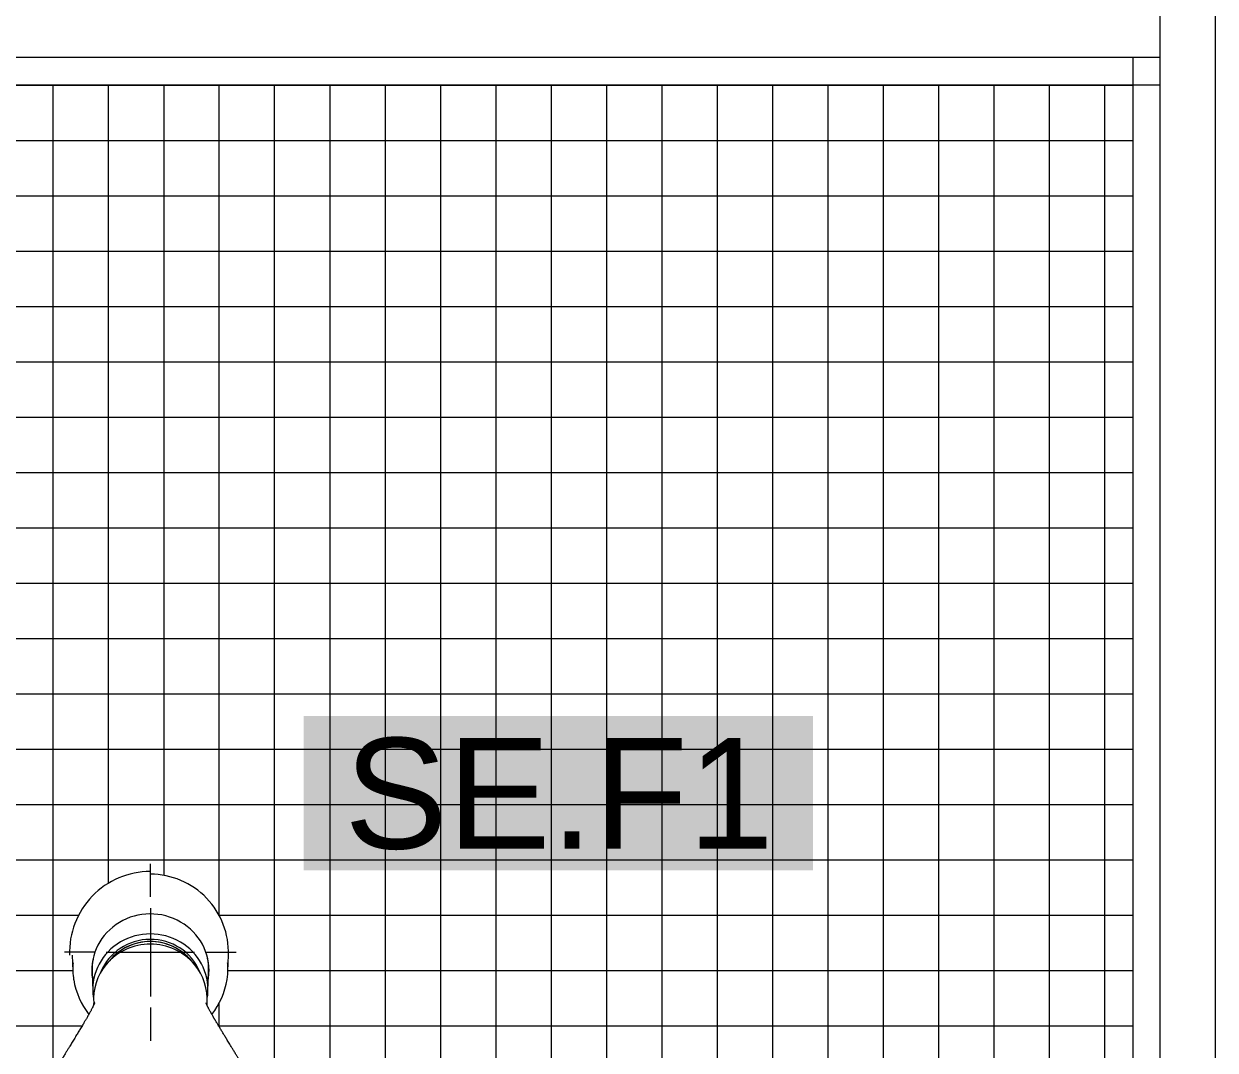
# Model space of a CAD drawing. Header units: millimetres. Extents: x -3207095 to 15275363, y 3702017 to 4798027.
# Drawn here: x 700884.1 to 701028.2, y 4471226.6 to 4471350.8 of the extents above; entities that cross this region are included whole.
import ezdxf
from ezdxf.enums import TextEntityAlignment as Align

# ---------------------------------------------------------------- set-up
doc = ezdxf.new("R2010")
doc.units = ezdxf.units.MM
doc.linetypes.add('DUZ', pattern=[500, 500])
doc.layers.get('0').update_dxf_attribs({"color": 1, "linetype": 'DUZ'})
for name, color, linetype in [('a_asmatavan', 200, 'Continuous'), ('a_duvar_alcipan', 2, 'Continuous'), ('a_seramik', 241, 'Continuous'), ('a_vitrifiye', 195, 'Continuous'), ('a_yazi', 105, 'Continuous')]:
    doc.layers.add(name, color=color, linetype=linetype)
doc.styles.add('KOD', font='arial.ttf')

# ---------------------------------------------------------------- blocks, each defined once
blk = doc.blocks.new('TEPEDUS')
for p, q in [((38604.47, -2109.25), (38604.47, -2094.23)), ((38604.47, -2114.25), (38604.47, -2154.25)), ((38602.97, -2129.42), (38602.97, -2129.41)), ((38605.97, -2129.42), (38605.97, -2129.41)), ((38579.47, -2134.25), (38565.69, -2134.25)), ((38569.21, -2135.53), (38569.46, -2142.83)), ((38584.47, -2134.25), (38624.47, -2134.25)), ((38629.47, -2134.25), (38643.24, -2134.25)), ((38639.47, -2142.83), (38639.72, -2135.53)), ((38578.16, -2142.88), (38578.46, -2151.88)), ((38630.47, -2151.88), (38630.77, -2142.88)), ((38604.47, -2159.25), (38604.47, -2174.27))]:
    blk.add_line(p, q)
for centre, radius, start, end in [((38604.33, -2156.61), 26.05, 89.7057, 139.6669), ((38604.47, -2153.37), 24, 39.4208, 140.8051), ((38604.59, -2156.62), 26.05, 40.348, 90.28), ((38603.9, -2155.65), 25.1, 140.7352, 183.8365), ((38605.04, -2155.65), 25.1, 356.1637, 39.2858), ((38604.04, -2140.97), 34.69, 189.5027, 217.9594), ((38604.9, -2140.98), 34.68, 322.0506, 350.7918)]:
    blk.add_arc(centre, radius, start, end)
for centre, major_axis, ratio, start_param, end_param in [((38604.47, -2134.25), (0, 36.52), 1, 0, 1.606939), ((38604.47, -2134.25), (0, 35.28), 1, 4.676246, 6.283185), ((38604.47, -2142.5), (26.5, 0), 0.965926, 0, 3.295146), ((38604.47, -2151.07), (26.02, 0), 0.965926, 0, 3.279301), ((38604.47, -2151.58), (24, 0), 0.965926, 0.387355, 2.767422), ((38604.47, -2151.58), (-23, 0), 0.965926, 3.855468, 5.581312), ((38604.47, -2141.73), (35.03, 0), 0.965926, 3.05973, 3.288254), ((38604.47, -2142.05), (26.32, 0), 0.965926, 2.953763, 3.174168), ((38604.47, -2142.05), (26.32, 0), 0.965926, 0, 0.197718), ((38604.47, -2141.73), (35.03, 0), 0.965926, 6.141455, 6.283185), ((38604.47, -2141.73), (35.03, 0), 0.965926, 0, 0.081126), ((38604.47, -2142.19), (26.5, 0), 0.965926, 3.147659, 3.291826), ((38604.47, -2142.5), (26.5, 0), 0.965926, 6.129632, 6.283185), ((38604.47, -2142.19), (-26.5, 0), 0.965926, 2.991359, 3.135526), ((38604.47, -2142.05), (26.32, 0), 0.965926, 6.25061, 6.283185), ((38604.47, -2151.07), (26.02, 0), 0.965926, 6.145923, 6.283185)]:
    blk.add_ellipse(centre, major_axis=major_axis, ratio=ratio, start_param=start_param, end_param=end_param)
for points, knots in [([(38579.31, -2157.04), (38579.31, -2157.04), (38579.3, -2157.06), (38579.26, -2157.17), (38579.19, -2157.36), (38579.07, -2157.64), (38578.93, -2157.98), (38578.77, -2158.32), (38578.63, -2158.61), (38578.49, -2158.89), (38578.34, -2159.2), (38578.15, -2159.57), (38577.92, -2160.01), (38577.65, -2160.52), (38577.35, -2161.09), (38577.01, -2161.69), (38576.65, -2162.34), (38576.27, -2163.01), (38575.9, -2163.65), (38575.57, -2164.21), (38575.3, -2164.68), (38575.04, -2165.13), (38574.75, -2165.61), (38574.4, -2166.2), (38573.8, -2167.21), (38572.97, -2168.58), (38571.93, -2170.3), (38570.85, -2172.06), (38569.91, -2173.6), (38569.16, -2174.84), (38568.61, -2175.75), (38568.04, -2176.69), (38567.39, -2177.76), (38566.7, -2178.91), (38566.06, -2179.98), (38565.53, -2180.87), (38565.03, -2181.73), (38564.44, -2182.74), (38563.69, -2184.03), (38563.01, -2185.21), (38562.45, -2186.2), (38562.03, -2186.94), (38561.59, -2187.72), (38561.08, -2188.65), (38560.46, -2189.78), (38559.82, -2190.97), (38559.43, -2191.7), (38559.25, -2192.05)], [0.3119821, 0.3119821, 0.3119821, 0.3119821, 0.3313144, 0.3515549, 0.3710015, 0.390461, 0.4115313, 0.426436, 0.4390611, 0.4489053, 0.4584427, 0.4700087, 0.483352, 0.4985946, 0.5143635, 0.530138, 0.5461989, 0.5622532, 0.5771995, 0.5896185, 0.599506, 0.6074576, 0.6169853, 0.6285071, 0.6420122, 0.67446, 0.7040448, 0.7320232, 0.7615171, 0.7756707, 0.7883158, 0.8015331, 0.8166394, 0.8338402, 0.8496294, 0.8604394, 0.8696945, 0.8834884, 0.9002874, 0.9195869, 0.928419, 0.9375861, 0.9470888, 0.9577533, 0.9715769, 0.9886459, 1, 1, 1, 1]), ([(38578.79, -2157.34), (38578.81, -2157.56), (38578.83, -2157.81), (38578.85, -2158.07), (38578.85, -2158.14)], [0, 0, 0, 0, 0.02504282, 0.0337325, 0.0337325, 0.0337325, 0.0337325]), ([(38649.68, -2192.05), (38649.5, -2191.7), (38649.11, -2190.97), (38648.47, -2189.78), (38647.85, -2188.65), (38647.34, -2187.72), (38646.9, -2186.94), (38646.48, -2186.2), (38645.94, -2185.24), (38645.29, -2184.11), (38644.57, -2182.87), (38644.03, -2181.95), (38643.62, -2181.26), (38643.3, -2180.71), (38642.91, -2180.06), (38642.36, -2179.13), (38641.7, -2178.02), (38641, -2176.86), (38640.38, -2175.85), (38639.8, -2174.89), (38639.1, -2173.74), (38638.3, -2172.43), (38637.43, -2171), (38636.6, -2169.64), (38635.77, -2168.26), (38635.09, -2167.13), (38634.59, -2166.29), (38634.27, -2165.77), (38634.01, -2165.33), (38633.79, -2164.95), (38633.58, -2164.59), (38633.33, -2164.16), (38633.01, -2163.62), (38632.65, -2162.98), (38632.27, -2162.33), (38631.9, -2161.66), (38631.54, -2161), (38631.2, -2160.38), (38630.91, -2159.82), (38630.68, -2159.37), (38630.49, -2159), (38630.33, -2158.67), (38630.18, -2158.35), (38630.02, -2158.01), (38629.88, -2157.69), (38629.77, -2157.44), (38629.7, -2157.25), (38629.65, -2157.11), (38629.62, -2157.05), (38629.62, -2157.04), (38629.62, -2157.04)], [0, 0, 0, 0, 0.0113424, 0.0284115, 0.042235, 0.0528996, 0.0624022, 0.0715694, 0.0804015, 0.0986128, 0.114668, 0.1280647, 0.1348381, 0.1419324, 0.1501111, 0.1611702, 0.1796812, 0.1960541, 0.2102854, 0.2235715, 0.2384721, 0.2622872, 0.2846406, 0.3074677, 0.3317937, 0.3579833, 0.3695694, 0.379729, 0.3884551, 0.3957421, 0.4026145, 0.4111804, 0.4235332, 0.4383159, 0.4540838, 0.469858, 0.4877831, 0.5057, 0.5223404, 0.5364358, 0.5479987, 0.5584003, 0.5719518, 0.5884637, 0.6066539, 0.6234583, 0.6400937, 0.6569337, 0.6747386, 0.6879203, 0.6879203, 0.6879203, 0.6879203]), ([(38630.08, -2158.14), (38630.09, -2158.07), (38630.11, -2157.81), (38630.13, -2157.56), (38630.14, -2157.34)], [0.96627698, 0.96627698, 0.96627698, 0.96627698, 0.97495878, 1, 1, 1, 1])]:
    blk.add_open_spline(points, degree=3, knots=knots)

msp = doc.modelspace()

# ---------------------------------------------------------------- hatches: boundary and pattern name
msp.add_hatch(color=255).paths.add_polyline_path([(700917.97, 4471248.37), (700979.55, 4471248.37), (700979.55, 4471267.05), (700917.97, 4471267.05)])

# ---------------------------------------------------------------- linework, layer by layer
at = {"layer": 'a_asmatavan'}
for p, q in [((701021.5, 4471346.7), (700194.74, 4471346.7)), ((701021.5, 4471343.35), (700194.74, 4471343.35))]:
    msp.add_line(p, q, dxfattribs=at)
at = {"layer": 'a_duvar_alcipan'}
msp.add_line((701021.5, 4471438.4), (701021.5, 4470655.27), dxfattribs=at)
at = {"layer": 'a_duvar_alcipan', "color": 1}
msp.add_line((701028.19, 4471438.4), (701028.19, 4470655.27), dxfattribs=at)
at = {"layer": 'a_seramik'}
msp.add_line((701018.28, 4470674.02), (701018.28, 4471346.7), dxfattribs=at)
at = {"layer": 'a_seramik', "color": 253}
for p, q in [((700780.54, 4471343.35), (701018.28, 4471343.35)), ((700887.63, 4471343.35), (700887.63, 4471223.6)), ((700894.32, 4471343.35), (700894.32, 4471246.81)), ((700901.02, 4471343.35), (700901.02, 4471247.77)), ((700907.71, 4471343.35), (700907.71, 4471242.97)), ((700914.4, 4471343.35), (700914.4, 4471138.55)), ((700921.1, 4471343.35), (700921.1, 4471138.55)), ((700927.79, 4471343.35), (700927.79, 4470674.02)), ((700934.48, 4471343.35), (700934.48, 4470674.02)), ((700941.18, 4471343.35), (700941.18, 4470674.02)), ((700947.87, 4471343.35), (700947.87, 4470674.02)), ((700954.56, 4471343.35), (700954.56, 4470674.02)), ((700961.26, 4471343.35), (700961.26, 4470674.02)), ((700967.95, 4471343.35), (700967.95, 4470674.02)), ((700974.64, 4471343.35), (700974.64, 4470674.02)), ((700981.34, 4471343.35), (700981.34, 4470674.02)), ((700988.03, 4471343.35), (700988.03, 4470674.02)), ((700994.72, 4471343.35), (700994.72, 4470674.02)), ((701001.42, 4471343.35), (701001.42, 4470674.02)), ((701008.11, 4471343.35), (701008.11, 4470674.02)), ((701014.8, 4471343.35), (701014.8, 4470674.02)), ((700780.54, 4471336.66), (701018.28, 4471336.66)), ((700780.54, 4471329.96), (701018.28, 4471329.96)), ((700780.54, 4471323.27), (701018.28, 4471323.27)), ((700780.54, 4471316.58), (701018.28, 4471316.58)), ((700780.54, 4471309.88), (701018.28, 4471309.88)), ((700780.54, 4471303.19), (701018.28, 4471303.19)), ((700780.54, 4471296.5), (701018.28, 4471296.5)), ((700780.54, 4471289.8), (701018.28, 4471289.8)), ((700780.54, 4471283.11), (701018.28, 4471283.11)), ((700780.54, 4471276.42), (701018.28, 4471276.42)), ((700780.54, 4471269.72), (701018.28, 4471269.72)), ((700780.54, 4471263.03), (701018.28, 4471263.03)), ((700780.54, 4471256.34), (701018.28, 4471256.34)), ((700780.54, 4471249.64), (701018.28, 4471249.64)), ((700780.54, 4471242.95), (700890.72, 4471242.95)), ((700907.72, 4471242.95), (701018.28, 4471242.95)), ((700780.54, 4471236.26), (700890.03, 4471236.26)), ((700908.79, 4471236.26), (701018.28, 4471236.26)), ((700907.71, 4471232.28), (700907.71, 4471229.56)), ((700780.54, 4471229.56), (700891.15, 4471229.56)), ((700907.67, 4471229.56), (701018.28, 4471229.56))]:
    msp.add_line(p, q, dxfattribs=at)

# ---------------------------------------------------------------- block references
at = {"layer": 'a_vitrifiye', "xscale": 0.2677335353767369, "yscale": 0.2677335353767369, "zscale": 0.2677335353767369}
msp.add_blockref('TEPEDUS', (690563.7, 4471809.88), dxfattribs=at)

# ---------------------------------------------------------------- texts
at = {"layer": 'a_yazi', "style": 'KOD'}
msp.add_attdef('SE.F1', text='CG', height=13.387, dxfattribs=at).set_placement((700948.84, 4471257.71), align=Align.MIDDLE)

doc.saveas('drawing.dxf')
